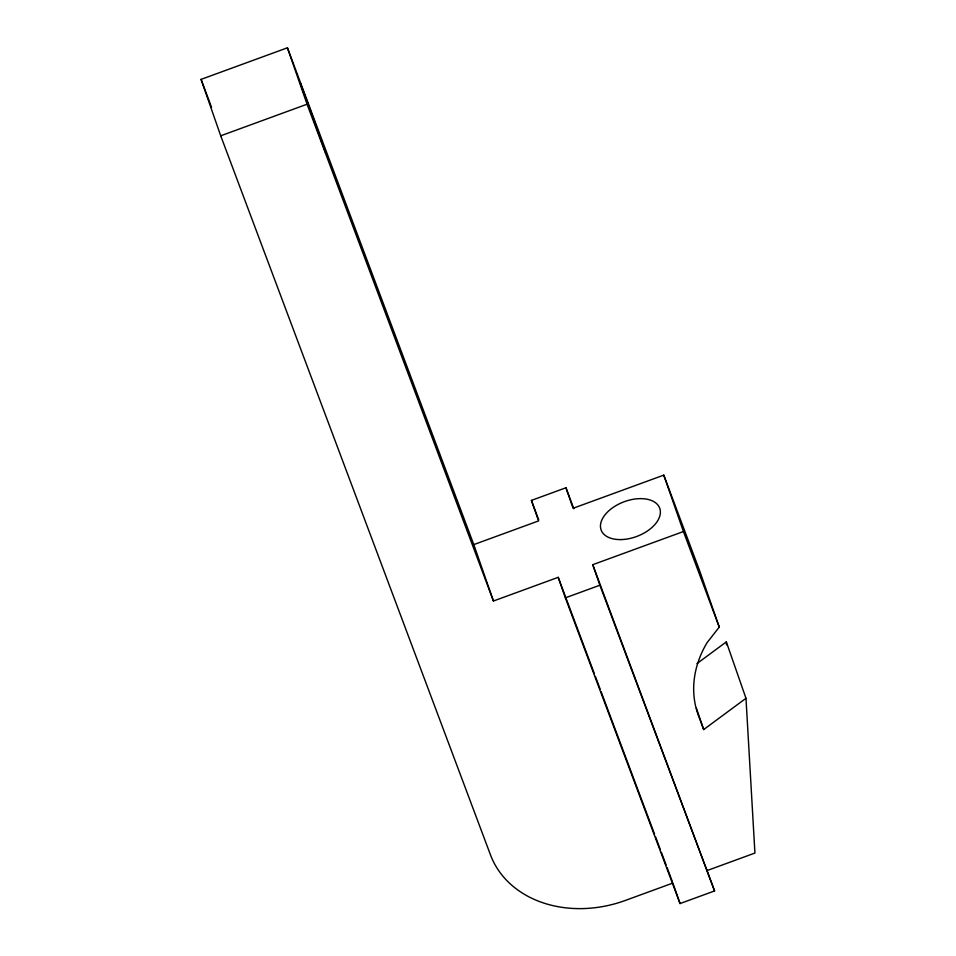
<?xml version="1.0" encoding="UTF-8"?>
<svg xmlns="http://www.w3.org/2000/svg" width="956" height="956" viewBox="0 0 956 956"><rect width="100%" height="100%" fill="white"/><g stroke="black" fill="none" stroke-linecap="round" stroke-linejoin="round"><path stroke-width="1.43" d="M594.345 673.657L558.208 577.328L493.439 601.013L473.794 544.597L538.563 520.912L531.417 500.394L565.952 487.763L573.098 508.281L663.775 475.12L699.613 570.66L719.259 627.076L707.058 642.695A114.947 92.756 -19.2 0 0 698.478 715.662L703.7 729.559L745.979 698.298L726.333 641.882L696.972 663.595M663.775 475.12L683.421 531.536L592.744 564.697L714.574 890.932L680.039 903.563L672.893 883.057L625.403 900.421A110.346 89.039 -19.2 0 1 490.5 854.939L220.716 135.8L201.071 79.384L287.421 47.8L473.794 544.597M220.716 135.8L307.067 104.216L287.421 47.8M680.039 903.563L565.355 597.847L599.89 585.215L592.744 564.697M707.44 870.426L754.929 853.051L745.979 698.298M683.421 531.536L719.259 627.076M565.952 487.763L573.815 508.712M599.89 585.215L714.574 890.932M531.417 500.394L538.742 519.945M595.385 676.442L600.105 689.013M601.145 691.797L654.561 834.194M655.613 836.99L660.321 849.549M661.373 852.346L666.081 864.905M667.133 867.701L672.367 881.659M307.067 104.216L493.439 601.013M201.071 79.384L211.551 107.311M696.41 708.265L703.7 729.559M558.208 577.328L565.355 597.847M726.333 641.882L726.5 644.858M300.459 83.542L325.482 152.028L300.459 83.542M620.994 539.59A31.261 18.463 -20.6 0 0 659.783 508.389A31.261 18.463 -20.6 0 0 610.478 509.393A31.261 18.463 -20.6 0 0 620.994 539.59"/></g></svg>
